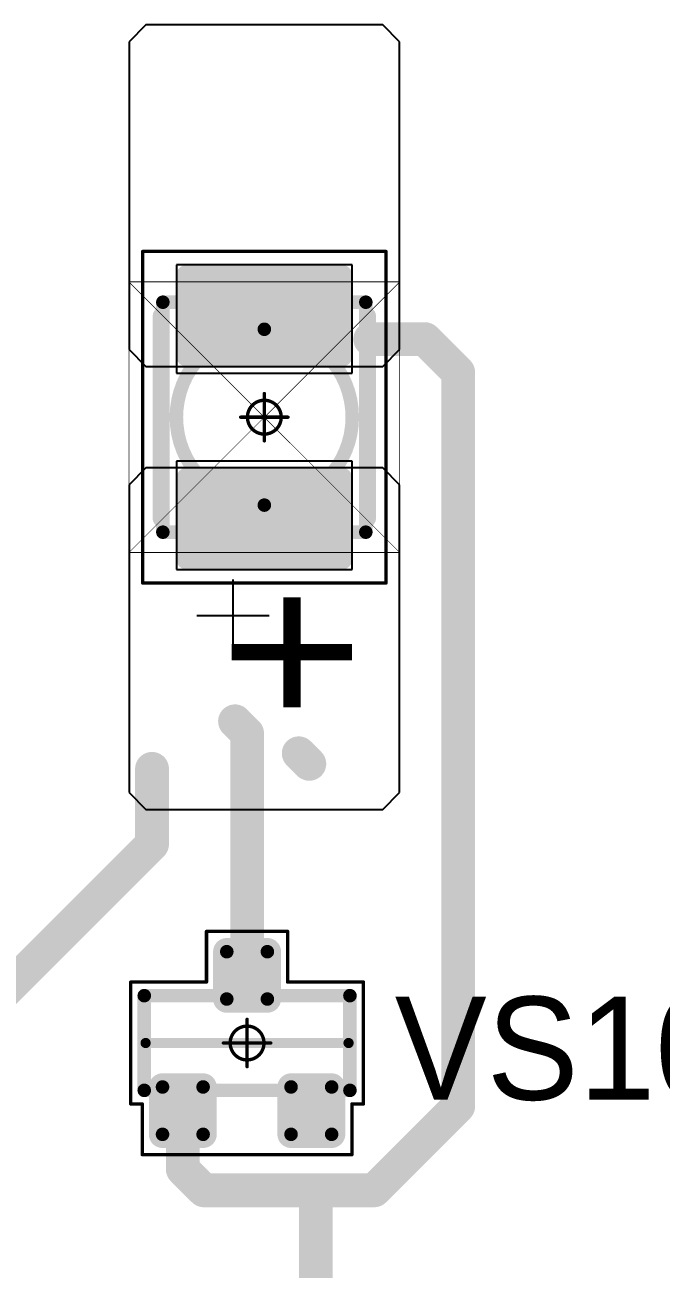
# Model space of a CAD drawing. Header units: millimetres. Extents: x 0 to 1769, y 431 to 1001.
# Drawn here: x 1573.9 to 1583.3, y 518.43 to 536.83 of the extents above; entities that cross this region are included whole.
import ezdxf

# ---------------------------------------------------------------- set-up
doc = ezdxf.new("R2010")
doc.units = ezdxf.units.MM
for name, color, linetype in [('Mechanical13', 56, 'Continuous'), ('Mechanical15', 56, 'Continuous'), ('Mechanical9', 56, 'Continuous'), ('TopLayer', 1, 'Continuous'), ('TopOverlay', 2, 'Continuous'), ('TopPaste', 8, 'Continuous'), ('TopSolder', 216, 'Continuous')]:
    doc.layers.add(name, color=color, linetype=linetype)

# ---------------------------------------------------------------- blocks, each defined once
blk = doc.blocks.new('SOT23_30')
at = {"layer": 'Mechanical13', "const_width": 0.2}
for points in [[(-0.7, 1.52), (0.7, 1.52)], [(-0.7, 1.52), (-0.7, -1.52)], [(0.7, 1.52), (0.7, -1.52)], [(-0.7, -1.52), (0.7, -1.52)]]:
    blk.add_lwpolyline(points, dxfattribs=at)
at = {"layer": 'Mechanical13', "const_width": 0.1}
for points in [[(-0.75, 1.52, 1), (-0.65, 1.52, 1)], [(-0.75, 1.52, 1), (-0.65, 1.52, 1)], [(0.65, 1.52, 1), (0.75, 1.52, 1)], [(0.65, 1.52, 1), (0.75, 1.52, 1)], [(-0.75, -1.52, 1), (-0.65, -1.52, 1)], [(-0.75, -1.52, 1), (-0.65, -1.52, 1)], [(0.65, -1.52, 1), (0.75, -1.52, 1)], [(0.65, -1.52, 1), (0.75, -1.52, 1)]]:
    blk.add_lwpolyline(points, format="xyb", close=True, dxfattribs=at)
at = {"layer": 'Mechanical15', "const_width": 0.05}
for points in [[(-0.9, 1.72), (-0.9, 1.55)], [(-0.9, 1.72), (0.9, 1.72)], [(0.9, 1.72), (0.9, 0.6)], [(-1.65, 1.55), (-1.65, -1.55)], [(-1.65, 1.55), (-0.9, 1.55)], [(0.9, 0.6), (1.65, 0.6)], [(1.65, 0.6), (1.65, -0.6)], [(0, 0.35), (0, -0.35)], [(-0.35, 0), (0.35, 0)], [(0.9, -0.6), (1.65, -0.6)], [(0.9, -0.6), (0.9, -1.72)], [(-1.65, -1.55), (-0.9, -1.55)], [(-0.9, -1.55), (-0.9, -1.72)], [(-0.9, -1.72), (0.9, -1.72)]]:
    blk.add_lwpolyline(points, dxfattribs=at)
at = {"layer": 'Mechanical15'}
for points, const_width in [([(-0.913, 1.72, 1), (-0.888, 1.72, 1)], 0.025), ([(-0.913, 1.72, 1), (-0.888, 1.72, 1)], 0.025), ([(0.888, 1.72, 1), (0.913, 1.72, 1)], 0.025), ([(0.888, 1.72, 1), (0.913, 1.72, 1)], 0.025), ([(-1.662, 1.55, 1), (-1.637, 1.55, 1)], 0.025), ([(-1.662, 1.55, 1), (-1.637, 1.55, 1)], 0.025), ([(-0.913, 1.55, 1), (-0.888, 1.55, 1)], 0.025), ([(-0.913, 1.55, 1), (-0.888, 1.55, 1)], 0.025), ([(0.888, 0.6, 1), (0.913, 0.6, 1)], 0.025), ([(0.888, 0.6, 1), (0.913, 0.6, 1)], 0.025), ([(1.637, 0.6, 1), (1.662, 0.6, 1)], 0.025), ([(1.637, 0.6, 1), (1.662, 0.6, 1)], 0.025), ([(-0.012, 0.35, 1), (0.012, 0.35, 1)], 0.025), ([(0.25, 0, 1), (-0.25, 0, 1)], 0.05), ([(-0.362, 0, 1), (-0.337, 0, 1)], 0.025), ([(-0.262, 0, 1), (-0.238, 0, 1)], 0.025), ([(0.238, 0, 1), (0.262, 0, 1)], 0.025), ([(0.337, 0, 1), (0.362, 0, 1)], 0.025), ([(-0.012, -0.35, 1), (0.012, -0.35, 1)], 0.025), ([(0.888, -0.6, 1), (0.913, -0.6, 1)], 0.025), ([(0.888, -0.6, 1), (0.913, -0.6, 1)], 0.025), ([(1.637, -0.6, 1), (1.662, -0.6, 1)], 0.025), ([(1.637, -0.6, 1), (1.662, -0.6, 1)], 0.025), ([(-1.662, -1.55, 1), (-1.637, -1.55, 1)], 0.025), ([(-1.662, -1.55, 1), (-1.637, -1.55, 1)], 0.025), ([(-0.913, -1.55, 1), (-0.888, -1.55, 1)], 0.025), ([(-0.913, -1.55, 1), (-0.888, -1.55, 1)], 0.025), ([(-0.913, -1.72, 1), (-0.888, -1.72, 1)], 0.025), ([(-0.913, -1.72, 1), (-0.888, -1.72, 1)], 0.025), ([(0.888, -1.72, 1), (0.913, -1.72, 1)], 0.025), ([(0.888, -1.72, 1), (0.913, -1.72, 1)], 0.025)]:
    blk.add_lwpolyline(points, format="xyb", close=True, dxfattribs=dict(at, const_width=const_width))
at = {"layer": 'TopLayer', "const_width": 0.1}
for points in [[(-1.4, 1.25, 1), (-1.3, 1.25, 1)], [(-0.7, 1.25, 1), (-0.6, 1.25, 1)], [(-1.4, 0.65, 1), (-1.3, 0.65, 1)], [(-0.7, 0.65, 1), (-0.6, 0.65, 1)], [(0.6, 0.3, 1), (0.7, 0.3, 1)], [(1.3, 0.3, 1), (1.4, 0.3, 1)], [(0.6, -0.3, 1), (0.7, -0.3, 1)], [(1.3, -0.3, 1), (1.4, -0.3, 1)], [(-1.4, -0.65, 1), (-1.3, -0.65, 1)], [(-0.7, -0.65, 1), (-0.6, -0.65, 1)], [(-1.4, -1.25, 1), (-1.3, -1.25, 1)], [(-0.7, -1.25, 1), (-0.6, -1.25, 1)]]:
    blk.add_lwpolyline(points, format="xyb", close=True, dxfattribs=at)
at = {"layer": 'TopLayer'}
for points in [[(-1.35, 1.35), (-1.35, 0.55), (-0.65, 1.35), (-0.65, 0.55)], [(-1.45, 1.25), (-1.45, 0.65), (-0.55, 1.25), (-0.55, 0.65)], [(0.65, 0.4), (0.65, -0.4), (1.35, 0.4), (1.35, -0.4)], [(0.55, 0.3), (0.55, -0.3), (1.45, 0.3), (1.45, -0.3)], [(-1.35, -0.55), (-1.35, -1.35), (-0.65, -0.55), (-0.65, -1.35)], [(-1.45, -0.65), (-1.45, -1.25), (-0.55, -0.65), (-0.55, -1.25)]]:
    blk.add_solid(points, dxfattribs=at)
at = {"layer": 'TopOverlay', "const_width": 0.15}
blk.add_lwpolyline([(0, 1.5), (0, -1.5)], dxfattribs=at)
at = {"layer": 'TopOverlay', "const_width": 0.075}
for points in [[(-0.038, 1.5, 1), (0.038, 1.5, 1)], [(-0.038, -1.5, 1), (0.038, -1.5, 1)]]:
    blk.add_lwpolyline(points, format="xyb", close=True, dxfattribs=at)
at = {"layer": 'TopPaste', "const_width": 0.075}
for points in [[(-1.387, 1.25, 1), (-1.313, 1.25, 1)], [(-0.687, 1.25, 1), (-0.613, 1.25, 1)], [(-1.387, 0.65, 1), (-1.313, 0.65, 1)], [(-0.687, 0.65, 1), (-0.613, 0.65, 1)], [(0.613, 0.3, 1), (0.687, 0.3, 1)], [(1.313, 0.3, 1), (1.387, 0.3, 1)], [(0.613, -0.3, 1), (0.687, -0.3, 1)], [(1.313, -0.3, 1), (1.387, -0.3, 1)], [(-1.387, -0.65, 1), (-1.313, -0.65, 1)], [(-0.687, -0.65, 1), (-0.613, -0.65, 1)], [(-1.387, -1.25, 1), (-1.313, -1.25, 1)], [(-0.687, -1.25, 1), (-0.613, -1.25, 1)]]:
    blk.add_lwpolyline(points, format="xyb", close=True, dxfattribs=at)
at = {"layer": 'TopPaste'}
for points in [[(-1.35, 1.325), (-1.35, 0.575), (-0.65, 1.325), (-0.65, 0.575)], [(-1.425, 1.25), (-1.425, 0.65), (-0.575, 1.25), (-0.575, 0.65)], [(0.65, 0.375), (0.65, -0.375), (1.35, 0.375), (1.35, -0.375)], [(0.575, 0.3), (0.575, -0.3), (1.425, 0.3), (1.425, -0.3)], [(-1.425, -0.65), (-1.425, -1.25), (-0.575, -0.65), (-0.575, -1.25)], [(-1.35, -0.575), (-1.35, -1.325), (-0.65, -0.575), (-0.65, -1.325)]]:
    blk.add_solid(points, dxfattribs=at)
at = {"layer": 'TopSolder', "const_width": 0.202}
for points in [[(-1.451, 1.25, 1), (-1.249, 1.25, 1)], [(-0.751, 1.25, 1), (-0.549, 1.25, 1)], [(-1.451, 0.65, 1), (-1.249, 0.65, 1)], [(-0.751, 0.65, 1), (-0.549, 0.65, 1)], [(0.549, 0.3, 1), (0.751, 0.3, 1)], [(1.249, 0.3, 1), (1.451, 0.3, 1)], [(0.549, -0.3, 1), (0.751, -0.3, 1)], [(1.249, -0.3, 1), (1.451, -0.3, 1)], [(-1.451, -0.65, 1), (-1.249, -0.65, 1)], [(-0.751, -0.65, 1), (-0.549, -0.65, 1)], [(-1.451, -1.25, 1), (-1.249, -1.25, 1)], [(-0.751, -1.25, 1), (-0.549, -1.25, 1)]]:
    blk.add_lwpolyline(points, format="xyb", close=True, dxfattribs=at)
at = {"layer": 'TopSolder'}
for points in [[(-1.35, 1.452), (-1.35, 0.448), (-0.65, 1.452), (-0.65, 0.448)], [(-1.552, 1.25), (-1.552, 0.65), (-0.448, 1.25), (-0.448, 0.65)], [(0.65, 0.502), (0.65, -0.502), (1.35, 0.502), (1.35, -0.502)], [(0.448, 0.3), (0.448, -0.3), (1.552, 0.3), (1.552, -0.3)], [(-1.35, -0.448), (-1.35, -1.452), (-0.65, -0.448), (-0.65, -1.452)], [(-1.552, -0.65), (-1.552, -1.25), (-0.448, -0.65), (-0.448, -1.25)]]:
    blk.add_solid(points, dxfattribs=at)
blk = doc.blocks.new('T66G_218')
at = {"layer": 'Mechanical13'}
for p, q in [((2.936, 0.071), (2.936, -1)), ((2.4, -0.464), (3.471, -0.464))]:
    blk.add_line(p, q, dxfattribs=at)
at = {"layer": 'Mechanical13', "const_width": 0.2}
for points in [[(1.7, 1.5), (-1.7, 1.5)], [(-1.7, -1.5), (-1.7, 1.5)], [(1.7, -1.5), (1.7, 1.5)], [(1.7, -1.5), (-1.7, -1.5)]]:
    blk.add_lwpolyline(points, dxfattribs=at)
at = {"layer": 'Mechanical13'}
for points, const_width in [([(-1.75, 1.5, 1), (-1.65, 1.5, 1)], 0.1), ([(-1.75, 1.5, 1), (-1.65, 1.5, 1)], 0.1), ([(1.65, 1.5, 1), (1.75, 1.5, 1)], 0.1), ([(1.65, 1.5, 1), (1.75, 1.5, 1)], 0.1), ([(1.3, 0, 1), (-1.3, 0, 1)], 0.2), ([(-1.35, 0, 1), (-1.25, 0, 1)], 0.1), ([(1.25, 0, 1), (1.35, 0, 1)], 0.1), ([(-1.75, -1.5, 1), (-1.65, -1.5, 1)], 0.1), ([(-1.75, -1.5, 1), (-1.65, -1.5, 1)], 0.1), ([(1.65, -1.5, 1), (1.75, -1.5, 1)], 0.1), ([(1.65, -1.5, 1), (1.75, -1.5, 1)], 0.1)]:
    blk.add_lwpolyline(points, format="xyb", close=True, dxfattribs=dict(at, const_width=const_width))
at = {"layer": 'Mechanical15', "const_width": 0.05}
for points in [[(-2.45, -1.8), (-2.45, 1.8)], [(2.45, 1.8), (-2.45, 1.8)], [(2.45, -1.8), (2.45, 1.8)], [(0, -0.35), (0, 0.35)], [(0.35, 0), (-0.35, 0)], [(2.45, -1.8), (-2.45, -1.8)]]:
    blk.add_lwpolyline(points, dxfattribs=at)
at = {"layer": 'Mechanical15'}
for points, const_width in [([(-2.462, 1.8, 1), (-2.438, 1.8, 1)], 0.025), ([(-2.462, 1.8, 1), (-2.438, 1.8, 1)], 0.025), ([(2.438, 1.8, 1), (2.462, 1.8, 1)], 0.025), ([(2.438, 1.8, 1), (2.462, 1.8, 1)], 0.025), ([(-0.012, 0.35, 1), (0.012, 0.35, 1)], 0.025), ([(0.25, 0, 1), (-0.25, 0, 1)], 0.05), ([(-0.362, 0, 1), (-0.337, 0, 1)], 0.025), ([(-0.262, 0, 1), (-0.238, 0, 1)], 0.025), ([(0.238, 0, 1), (0.262, 0, 1)], 0.025), ([(0.337, 0, 1), (0.362, 0, 1)], 0.025), ([(-0.012, -0.35, 1), (0.012, -0.35, 1)], 0.025), ([(-2.462, -1.8, 1), (-2.438, -1.8, 1)], 0.025), ([(-2.462, -1.8, 1), (-2.438, -1.8, 1)], 0.025), ([(2.438, -1.8, 1), (2.462, -1.8, 1)], 0.025), ([(2.438, -1.8, 1), (2.462, -1.8, 1)], 0.025)]:
    blk.add_lwpolyline(points, format="xyb", close=True, dxfattribs=dict(at, const_width=const_width))
at = {"layer": 'TopLayer'}
for p, q in [((-5.55, 2), (-5.8, 1.75)), ((-1, 2), (-5.55, 2)), ((-0.75, 1.75), (-1, 2)), ((1, 2), (0.75, 1.75)), ((5.55, 2), (1, 2)), ((5.8, 1.75), (5.55, 2)), ((-5.8, 1.75), (-5.8, -1.75)), ((-0.75, -1.75), (-0.75, 1.75)), ((0.75, 1.75), (0.75, -1.75)), ((5.8, -1.75), (5.8, 1.75)), ((-5.8, -1.75), (-5.55, -2)), ((-1, -2), (-0.75, -1.75)), ((0.75, -1.75), (1, -2)), ((5.55, -2), (5.8, -1.75)), ((-5.55, -2), (-1, -2)), ((1, -2), (5.55, -2))]:
    blk.add_line(p, q, dxfattribs=at)
at = {"layer": 'TopLayer', "const_width": 0.15}
for points in [[(-2.175, 1.15, 1), (-2.025, 1.15, 1)], [(-0.975, 1.15, 1), (-0.825, 1.15, 1)], [(0.825, 1.15, 1), (0.975, 1.15, 1)], [(2.025, 1.15, 1), (2.175, 1.15, 1)], [(-2.175, -1.15, 1), (-2.025, -1.15, 1)], [(-0.975, -1.15, 1), (-0.825, -1.15, 1)], [(0.825, -1.15, 1), (0.975, -1.15, 1)], [(2.025, -1.15, 1), (2.175, -1.15, 1)]]:
    blk.add_lwpolyline(points, format="xyb", close=True, dxfattribs=at)
at = {"layer": 'TopLayer'}
for points in [[(-0.9, 1.3), (-2.1, 1.3), (-0.9, -1.3), (-2.1, -1.3)], [(2.1, 1.3), (0.9, 1.3), (2.1, -1.3), (0.9, -1.3)], [(-0.75, 1.15), (-2.25, 1.15), (-0.75, -1.15), (-2.25, -1.15)], [(2.25, 1.15), (0.75, 1.15), (2.25, -1.15), (0.75, -1.15)]]:
    blk.add_solid(points, dxfattribs=at)
at = {"layer": 'TopOverlay', "const_width": 0.25}
for points in [[(1.5, 1.525), (-1.5, 1.525)], [(1.5, -1.525), (-1.5, -1.525)]]:
    blk.add_lwpolyline(points, dxfattribs=at)
at = {"layer": 'TopOverlay', "const_width": 0.125}
for points in [[(-1.562, 1.525, 1), (-1.438, 1.525, 1)], [(1.438, 1.525, 1), (1.562, 1.525, 1)], [(-1.562, -1.525, 1), (-1.438, -1.525, 1)], [(1.438, -1.525, 1), (1.562, -1.525, 1)]]:
    blk.add_lwpolyline(points, format="xyb", close=True, dxfattribs=at)
at = {"layer": 'TopPaste', "const_width": 0.125}
for points in [[(-2.163, 1.15, 1), (-2.038, 1.15, 1)], [(-0.963, 1.15, 1), (-0.838, 1.15, 1)], [(0.838, 1.15, 1), (0.963, 1.15, 1)], [(2.038, 1.15, 1), (2.163, 1.15, 1)], [(-2.163, -1.15, 1), (-2.038, -1.15, 1)], [(-0.963, -1.15, 1), (-0.838, -1.15, 1)], [(0.838, -1.15, 1), (0.963, -1.15, 1)], [(2.038, -1.15, 1), (2.163, -1.15, 1)]]:
    blk.add_lwpolyline(points, format="xyb", close=True, dxfattribs=at)
at = {"layer": 'TopPaste'}
for points in [[(-0.775, 1.15), (-2.225, 1.15), (-0.775, -1.15), (-2.225, -1.15)], [(-0.9, 1.275), (-2.1, 1.275), (-0.9, -1.275), (-2.1, -1.275)], [(2.225, 1.15), (0.775, 1.15), (2.225, -1.15), (0.775, -1.15)], [(2.1, 1.275), (0.9, 1.275), (2.1, -1.275), (0.9, -1.275)]]:
    blk.add_solid(points, dxfattribs=at)
at = {"layer": 'TopSolder'}
for p, q in [((-2.25, 1.3), (-2.25, -1.3)), ((-0.65, 1.3), (-2.25, 1.3)), ((-0.65, -1.3), (-0.65, 1.3)), ((0.65, 1.3), (0.65, -1.3)), ((2.25, 1.3), (0.65, 1.3)), ((2.25, -1.3), (2.25, 1.3)), ((-2.25, -1.3), (-0.65, -1.3)), ((0.65, -1.3), (2.25, -1.3))]:
    blk.add_line(p, q, dxfattribs=at)
at = {"layer": 'TopOverlay'}
blk.add_text('+', height=2.5, dxfattribs=at).set_placement((2.5, -0.8))

msp = doc.modelspace()

# ---------------------------------------------------------------- linework, layer by layer
at = {"layer": 'Mechanical9'}
for points, const_width in [([(1575.44, 529.028), (1575.44, 533.028)], 0.0127), ([(1575.44, 533.028), (1579.44, 533.028)], 0.0127), ([(1575.44, 533.028), (1579.44, 529.028)], 0.01), ([(1575.44, 529.028), (1579.44, 533.028)], 0.01), ([(1579.44, 529.028), (1579.44, 533.028)], 0.0127), ([(1575.44, 529.028), (1579.44, 529.028)], 0.0127)]:
    msp.add_lwpolyline(points, dxfattribs=dict(at, const_width=const_width))
for points, const_width in [([(1575.437, 533.028, 1), (1575.443, 533.028, 1)], 0.00635), ([(1575.437, 533.028, 1), (1575.443, 533.028, 1)], 0.00635), ([(1575.438, 533.028, 1), (1575.443, 533.028, 1)], 0.005), ([(1579.437, 533.028, 1), (1579.443, 533.028, 1)], 0.00635), ([(1579.437, 533.028, 1), (1579.443, 533.028, 1)], 0.00635), ([(1579.438, 533.028, 1), (1579.443, 533.028, 1)], 0.005), ([(1575.437, 529.028, 1), (1575.443, 529.028, 1)], 0.00635), ([(1575.437, 529.028, 1), (1575.443, 529.028, 1)], 0.00635), ([(1575.438, 529.028, 1), (1575.443, 529.028, 1)], 0.005), ([(1579.437, 529.028, 1), (1579.443, 529.028, 1)], 0.00635), ([(1579.437, 529.028, 1), (1579.443, 529.028, 1)], 0.00635), ([(1579.438, 529.028, 1), (1579.443, 529.028, 1)], 0.005)]:
    msp.add_lwpolyline(points, format="xyb", close=True, dxfattribs=dict(at, const_width=const_width))
at = {"layer": 'TopLayer', "const_width": 0.5}
for points in [[(1579.006, 532.182), (1579.814, 532.182)], [(1579.814, 532.182), (1580.306, 531.69)], [(1580.306, 520.841), (1580.306, 531.69)], [(1577.007, 526.532), (1577.185, 526.354)], [(1577.185, 522.776), (1577.185, 526.354)], [(1577.949, 526.059), (1578.105, 525.903)], [(1575.78, 524.715), (1575.78, 525.829)], [(1572.967, 521.902), (1575.78, 524.715)], [(1576.235, 519.909), (1576.235, 520.776)], [(1579.063, 519.598), (1580.306, 520.841)], [(1576.235, 519.909), (1576.547, 519.598)], [(1576.547, 519.598), (1577.993, 519.598)], [(1577.993, 519.598), (1579.063, 519.598)], [(1578.201, 516.888), (1578.201, 519.389)]]:
    msp.add_lwpolyline(points, dxfattribs=at)
at = {"layer": 'TopLayer', "const_width": 0.25}
for points in [[(1578.881, 532.182, 1), (1579.131, 532.182, 1)], [(1579.689, 532.182, 1), (1579.939, 532.182, 1)], [(1579.689, 532.182, 1), (1579.939, 532.182, 1)], [(1580.181, 531.69, 1), (1580.431, 531.69, 1)], [(1580.181, 531.69, 1), (1580.431, 531.69, 1)], [(1576.882, 526.532, 1), (1577.132, 526.532, 1)], [(1577.06, 526.354, 1), (1577.31, 526.354, 1)], [(1577.06, 526.354, 1), (1577.31, 526.354, 1)], [(1577.824, 526.059, 1), (1578.074, 526.059, 1)], [(1577.98, 525.903, 1), (1578.23, 525.903, 1)], [(1575.655, 525.829, 1), (1575.905, 525.829, 1)], [(1575.655, 524.715, 1), (1575.905, 524.715, 1)], [(1575.655, 524.715, 1), (1575.905, 524.715, 1)], [(1577.06, 522.776, 1), (1577.31, 522.776, 1)], [(1576.11, 520.776, 1), (1576.36, 520.776, 1)], [(1580.181, 520.841, 1), (1580.431, 520.841, 1)], [(1580.181, 520.841, 1), (1580.431, 520.841, 1)], [(1576.11, 519.909, 1), (1576.36, 519.909, 1)], [(1576.11, 519.909, 1), (1576.36, 519.909, 1)], [(1576.422, 519.598, 1), (1576.672, 519.598, 1)], [(1576.422, 519.598, 1), (1576.672, 519.598, 1)], [(1577.868, 519.598, 1), (1578.118, 519.598, 1)], [(1577.868, 519.598, 1), (1578.118, 519.598, 1)], [(1578.938, 519.598, 1), (1579.188, 519.598, 1)], [(1578.938, 519.598, 1), (1579.188, 519.598, 1)], [(1578.076, 519.389, 1), (1578.326, 519.389, 1)]]:
    msp.add_lwpolyline(points, format="xyb", close=True, dxfattribs=at)

# ---------------------------------------------------------------- block references
for name, p, rotation in [('T66G_218', (1577.44, 531.028), 270), ('SOT23_30', (1577.185, 521.776), 90)]:
    msp.add_blockref(name, p, dxfattribs=dict(rotation=rotation))

# ---------------------------------------------------------------- texts
at = {"layer": 'TopOverlay'}
msp.add_text('VS109', height=1.524, dxfattribs=at).set_placement((1579.368, 520.937))

doc.saveas('drawing.dxf')
